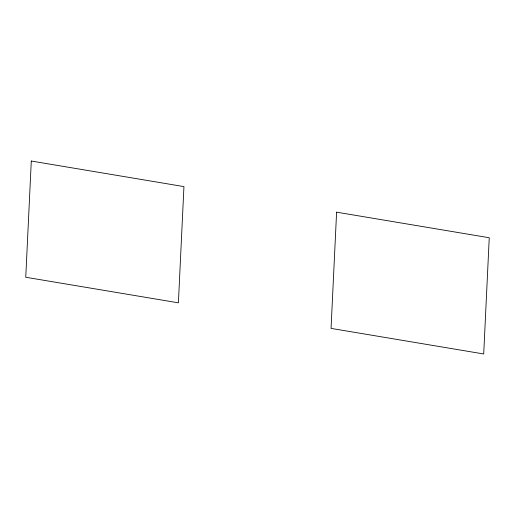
<?xml version="1.0" encoding="UTF-8"?>
<svg xmlns="http://www.w3.org/2000/svg" width="515" height="515" viewBox="0 0 515 515"><rect width="100%" height="100%" fill="white"/><g stroke="black" fill="none" stroke-linecap="round" stroke-linejoin="round"><path stroke-width="0.77" d="M31.293 161.034L25.75 277.257L178.402 302.826L183.945 186.604L31.293 161.034M336.598 212.174L331.055 328.396L483.707 353.966L489.25 237.743L336.598 212.174"/></g></svg>
